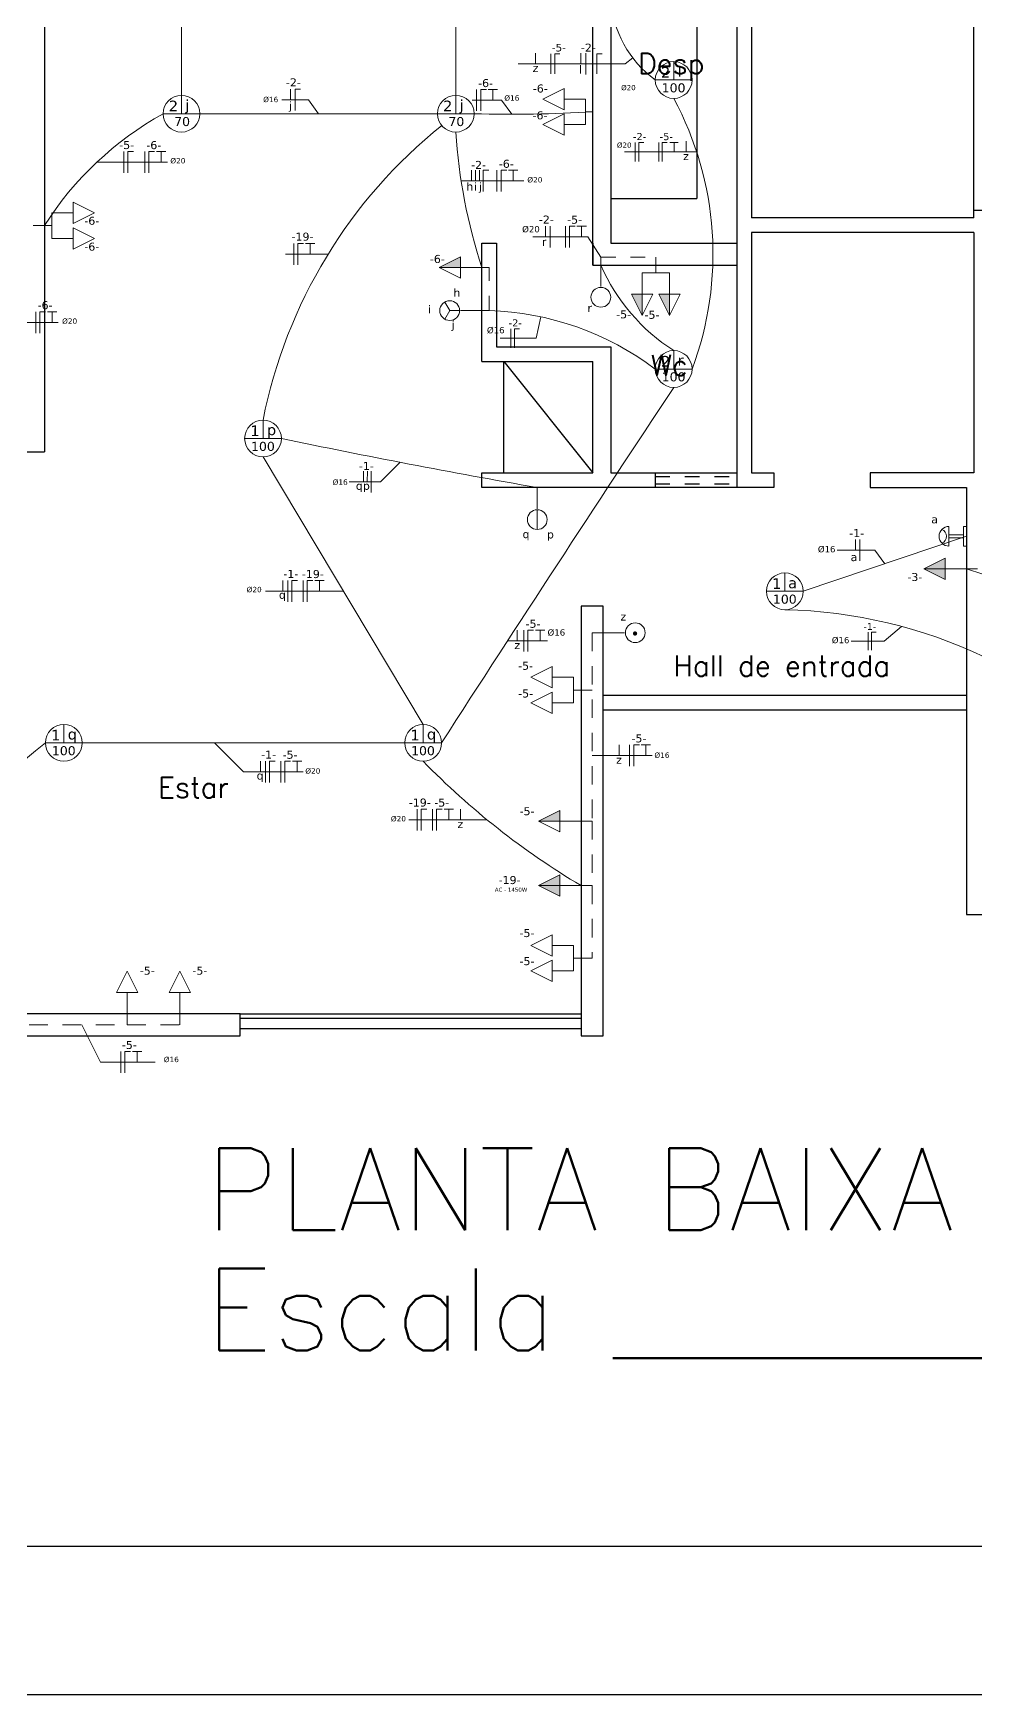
# Model space of a CAD drawing. Header units: millimetres. Extents: x 178 to 457, y 838 to 920.
# Drawn here: x 272.26 to 278.61, y 864.31 to 875.52 of the extents above; entities that cross this region are included whole.
import ezdxf

# ---------------------------------------------------------------- set-up
doc = ezdxf.new("R2010")
doc.units = ezdxf.units.MM
for name, pattern in [('DASHED2', [0.375, 0.25, -0.125]), ('HIDDEN', [0.375, 0.25, -0.125]), ('HIDDEN2', [4.7625, 3.175, -1.5875])]:
    doc.linetypes.add(name, pattern=pattern)
for name, color, linetype in [('Alvenaria', 7, 'Continuous'), ('Esquadrias', 5, 'Continuous'), ('Paredebaix', 4, 'Continuous'), ('Piso', 1, 'Continuous'), ('Projeção', 8, 'HIDDEN'), ('Texto', 2, 'Continuous')]:
    doc.layers.add(name, color=color, linetype=linetype)
for name, color, linetype, lineweight in [('ELE - Eletrodutos', 51, 'Continuous', 5), ('ELE - Iluminação', 1, 'Continuous', 5), ('ELE - Interruptores', 1, 'Continuous', 5), ('ELE - Tomadas', 1, 'Continuous', 5)]:
    doc.layers.add(name, color=color, linetype=linetype, lineweight=lineweight)
doc.styles.add('Potencia', font='verdana.ttf', dxfattribs={"height": 0.075})
doc.styles.add('STYLE4', font='romans.shx')

# ---------------------------------------------------------------- blocks, each defined once
blk = doc.blocks.new('Tomada_200')
at = {"layer": 'ELE - Tomadas'}
h = blk.add_hatch(color=0, dxfattribs=at)
h.paths.add_polyline_path([(0.4, 0), (0.2, 0.1), (0.2, 0)])
h.paths.add_polyline_path([(0.4, 0), (0.2, 0), (0.2, -0.1)])
at = {"layer": 'ELE - Tomadas', "color": 0}
blk.add_line((0, 0), (0.4, 0), dxfattribs=at)
at = {"layer": 'ELE - Tomadas'}
for p, q in [((0.2, 0), (0.2, 0.1)), ((0.2, 0.1), (0.4, 0)), ((0.2, 0), (0.2, -0.1)), ((0.2, -0.1), (0.4, 0))]:
    blk.add_line(p, q, dxfattribs=at)
blk = doc.blocks.new('Tomada_130')
at = {"layer": 'ELE - Tomadas'}
blk.add_hatch(color=0, dxfattribs=at).paths.add_polyline_path([(0.2, 0.1), (0.2, 0), (0.4, 0)])
at = {"layer": 'ELE - Tomadas', "color": 0}
for p, q in [((0, 0), (0.4, 0)), ((0.2, 0), (0.2, -0.1)), ((0.2, -0.1), (0.4, 0))]:
    blk.add_line(p, q, dxfattribs=at)
at = {"layer": 'ELE - Tomadas'}
for p, q in [((0.2, 0), (0.2, 0.1)), ((0.2, 0.1), (0.4, 0))]:
    blk.add_line(p, q, dxfattribs=at)
blk = doc.blocks.new('Tomada_30')
at = {"layer": 'ELE - Tomadas', "color": 0}
for p, q in [((0, 0), (0.2, 0)), ((0.2, 0), (0.2, 0.1)), ((0.2, 0.1), (0.4, 0)), ((0.2, 0), (0.2, -0.1)), ((0.2, -0.1), (0.4, 0))]:
    blk.add_line(p, q, dxfattribs=at)
blk = doc.blocks.new('Inter_1secao')
at = {"layer": 'ELE - Tomadas', "color": 0}
blk.add_line((0, 0), (0.2, 0), dxfattribs=at)
blk.add_circle((0.3, 0), 0.0926, dxfattribs=at)

msp = doc.modelspace()

# ---------------------------------------------------------------- hatches: boundary and pattern name
at = {"layer": 'ELE - Tomadas', "lineweight": 100}
msp.add_hatch(color=1, dxfattribs=at).paths.add_polyline_path([(276.3002862, 871.4722476, 1), (276.3290862, 871.4722476, 1)])

# ---------------------------------------------------------------- linework, layer by layer
at = {"layer": 'Alvenaria'}
for p, q in [((272.3304165, 877.8969801), (272.3304165, 872.6969801)), ((277.0004165, 876.3069801), (277.0004165, 872.5569801)), ((276.0304165, 874.1069801), (276.0304165, 875.8769801)), ((276.1504165, 875.7569801), (276.1504165, 874.1069801)), ((277.1004165, 875.7769801), (277.1004165, 874.2769801)), ((278.6004165, 874.3269801), (278.6004165, 875.7769801)), ((276.0304165, 873.9569801), (276.0304165, 874.3269801)), ((278.6004165, 874.2769801), (277.1004165, 874.2769801)), ((280.1304165, 874.3269801), (278.6004165, 874.3269801)), ((278.6004165, 874.2769801), (278.6004165, 874.3269801)), ((276.1504165, 874.2069801), (276.1504165, 874.1069801)), ((278.6004165, 874.1769801), (277.1004165, 874.1769801)), ((277.1004165, 874.1769801), (277.1004165, 872.5569801)), ((278.6004165, 874.1769801), (278.6004165, 872.5569801)), ((275.2804165, 873.4069801), (275.2804165, 874.1069801)), ((275.2804165, 874.1069801), (275.3804165, 874.1069801)), ((275.3804165, 874.1069801), (275.3804165, 873.4069801)), ((276.0304165, 874.1069801), (276.0304165, 873.9569801)), ((276.1504165, 874.1069801), (277.0004165, 874.1069801)), ((276.0304165, 873.9569801), (277.0004165, 873.9569801)), ((275.2804165, 873.3069801), (275.2804165, 873.4069801)), ((275.3804165, 873.4069801), (276.0304165, 873.4069801)), ((276.0304165, 873.4069801), (276.1504165, 873.4069801)), ((276.1504165, 873.4069801), (276.1504165, 872.5569801)), ((275.2804165, 873.3069801), (276.0304165, 873.3069801)), ((276.0304165, 872.5569801), (276.0304165, 873.3069801)), ((271.1504165, 872.6969801), (272.3304165, 872.6969801)), ((276.0304165, 872.5569801), (276.0304165, 872.6569801)), ((275.2804165, 872.5569801), (276.0304165, 872.5569801)), ((275.2804165, 872.4569801), (275.2804165, 872.5569801)), ((276.1504165, 872.5569801), (276.4504165, 872.5569801)), ((276.4504165, 872.5569801), (277.0004165, 872.5569801)), ((277.1004165, 872.5569801), (277.2504165, 872.5569801)), ((277.2504165, 872.5569801), (277.2504165, 872.4569801)), ((278.6004165, 872.5569801), (277.9004165, 872.5569801)), ((277.9004165, 872.5569801), (277.9004165, 872.4569801)), ((276.0304165, 872.4569801), (275.2804165, 872.4569801)), ((277.0004165, 872.4569801), (276.0304165, 872.4569801)), ((277.2504165, 872.4569801), (277.0004165, 872.4569801)), ((277.9004165, 872.4569801), (278.5504165, 872.4569801)), ((278.5504165, 872.4569801), (278.5504165, 869.7769801)), ((275.9504165, 871.6569801), (275.9504165, 868.7569801)), ((276.1004165, 871.6569801), (275.9504165, 871.6569801)), ((276.1004165, 868.7569801), (276.1004165, 871.6569801)), ((278.5504165, 869.7769801), (278.5504165, 869.5769801)), ((278.5504165, 869.5769801), (278.7004165, 869.5769801)), ((273.6504165, 868.9069801), (271.0504165, 868.9069801)), ((273.6504165, 868.7569801), (273.6504165, 868.9069801)), ((271.0504165, 868.7569801), (273.6504165, 868.7569801)), ((275.9504165, 868.7569801), (276.1004165, 868.7569801)), ((319.0989742, 865.3116825), (263.1989742, 865.3116825))]:
    msp.add_line(p, q, dxfattribs=at)
at = {"layer": 'ELE - Eletrodutos'}
for p, q in [((273.2554165, 876.5601451), (273.2554165, 875.1037005)), ((275.1054165, 876.5601451), (275.1054165, 875.1037005)), ((275.6436214, 875.3881058), (275.6436214, 875.3161083)), ((275.7469669, 875.3837442), (275.7469669, 875.2485121)), ((275.7727615, 875.2484905), (275.7727858, 875.3837442)), ((275.7727858, 875.3837442), (275.8084738, 875.3837378)), ((275.9482971, 875.3161149), (275.9483101, 875.388124)), ((275.983541, 875.3881058), (275.983541, 875.2441288)), ((276.0569712, 875.2484905), (276.0569955, 875.3837442)), ((276.0569955, 875.3837442), (276.0926835, 875.3837378)), ((276.2474686, 875.3161173), (276.2997665, 875.3558759)), ((275.5253224, 875.3161173), (276.2474686, 875.3161173)), ((273.9912892, 875.0737088), (273.9913022, 875.1457179)), ((274.0211932, 875.0017089), (274.021219, 875.1457088)), ((274.021219, 875.1457088), (274.0592148, 875.145702)), ((275.2461702, 875.1423137), (275.2461702, 874.9983367)), ((275.2736328, 874.9983137), (275.2736587, 875.1423137)), ((275.2736587, 875.1423137), (275.3116545, 875.1423068)), ((275.3242794, 875.1423068), (275.3876057, 875.1422955)), ((275.3559865, 875.1423137), (275.3559865, 875.0703161)), ((273.9332655, 875.0737088), (274.1119087, 875.0737088)), ((274.1119087, 875.0737088), (274.1804165, 874.9795737)), ((275.2164503, 875.0703161), (275.4146976, 875.0703161)), ((275.4146976, 875.0703161), (275.4832054, 874.976181)), ((274.9812898, 874.9795737), (273.3795433, 874.9795737)), ((276.3159639, 874.7861346), (276.3159639, 874.6579073)), ((276.3404223, 874.6578868), (276.3404454, 874.7861346)), ((276.3404454, 874.7861346), (276.3742848, 874.7861285)), ((276.47406, 874.7861346), (276.47406, 874.6579073)), ((276.4985185, 874.6578868), (276.4985415, 874.7861346)), ((276.4985415, 874.7861346), (276.5323809, 874.7861285)), ((276.5498223, 874.7861314), (276.6062213, 874.7861213)), ((276.5780609, 874.7861375), (276.5780609, 874.7220158)), ((276.6588651, 874.7939992), (276.6588651, 874.7220016)), ((272.865568, 874.723702), (272.865568, 874.579725)), ((272.8930306, 874.579702), (272.8930565, 874.723702)), ((272.8930565, 874.723702), (272.9310523, 874.7236952)), ((273.0085734, 874.7236996), (273.0085734, 874.5797226)), ((273.036036, 874.5796996), (273.0360618, 874.7236996)), ((273.0360618, 874.7236996), (273.0740576, 874.7236927)), ((273.0866826, 874.7236927), (273.1500089, 874.7236814)), ((273.1183897, 874.7236996), (273.1183897, 874.651702)), ((276.2433172, 874.7220209), (276.7304165, 874.7220107)), ((272.6838812, 874.651702), (273.1616426, 874.651702)), ((275.2126485, 874.5258936), (275.2126614, 874.5979027)), ((275.2395642, 874.5258936), (275.2395772, 874.5979027)), ((275.2653623, 874.5258936), (275.2653753, 874.5979027)), ((275.2906471, 874.4538845), (275.290673, 874.5978845)), ((275.290673, 874.5978845), (275.3286687, 874.5978777)), ((275.383515, 874.5978845), (275.383515, 874.4539076)), ((275.4109776, 874.4538845), (275.4110035, 874.5978845)), ((275.4110035, 874.5978845), (275.4489992, 874.5978777)), ((275.4616242, 874.5978777), (275.5249505, 874.5978663)), ((275.4933313, 874.5978845), (275.4933313, 874.525887)), ((275.1421571, 874.525896), (275.5646546, 874.525896)), ((272.3304165, 874.2242244), (272.2554165, 874.2242244)), ((275.6257183, 874.1484386), (275.9546093, 874.1484386)), ((275.7111876, 874.2204271), (275.7111876, 874.1484271)), ((275.7416873, 874.2204386), (275.7416873, 874.0764616)), ((275.844793, 874.2204362), (275.844793, 874.0764592)), ((275.8722556, 874.0764362), (275.8722815, 874.2204362)), ((275.8722815, 874.2204362), (275.9102772, 874.2204293)), ((275.9229022, 874.2204293), (275.9862285, 874.220418)), ((275.9546093, 874.2204362), (275.9546093, 874.1484386)), ((275.9546093, 874.1484386), (275.9961508, 874.1484386)), ((275.9961508, 874.1484386), (276.0841159, 874.0105591)), ((273.9558546, 874.0308542), (274.2437978, 874.0308542)), ((274.0130483, 874.1028518), (274.0130483, 873.9588748)), ((274.0405109, 873.9588518), (274.0405368, 874.1028518)), ((274.0405368, 874.1028518), (274.0785325, 874.102845)), ((274.0911575, 874.102845), (274.1544838, 874.1028336)), ((274.1228646, 874.1028518), (274.1228646, 874.0308542)), ((275.3304165, 873.9414503), (275.2804165, 873.9414503)), ((272.0199713, 873.5716208), (272.3827068, 873.5716208)), ((272.2728905, 873.6436184), (272.2728905, 873.4996414)), ((272.3003531, 873.4996184), (272.300379, 873.6436184)), ((272.300379, 873.6436184), (272.3383748, 873.6436116)), ((272.3509997, 873.6436116), (272.414326, 873.6436002)), ((272.3827068, 873.6436184), (272.3827068, 873.5716208)), ((272.3827068, 873.5716208), (272.4242484, 873.5716208)), ((275.2804165, 873.6511374), (275.3304165, 873.6511374)), ((275.6481055, 873.4647952), (275.678808, 873.6090723)), ((275.4045558, 873.4648003), (275.6481055, 873.4647952)), ((275.4772025, 873.5289139), (275.4772025, 873.4006867)), ((275.5016609, 873.4006662), (275.501684, 873.5289139)), ((275.501684, 873.5289139), (275.5355234, 873.5289079)), ((274.8849615, 870.8585861), (273.8054165, 872.6637688)), ((274.4820215, 872.4948645), (274.4820344, 872.5668736)), ((274.5089372, 872.4948645), (274.5089502, 872.5668736)), ((274.5347353, 872.566862), (274.5347353, 872.4228851)), ((274.5968599, 872.4948669), (274.7295399, 872.6277614)), ((274.3856112, 872.4948669), (274.5968599, 872.4948669)), ((277.4495433, 871.7569801), (278.5504165, 872.1282732)), ((277.8012171, 872.0339855), (277.8012171, 872.105974)), ((277.8304854, 872.105974), (277.8304854, 871.961997)), ((277.6775511, 872.0339855), (277.9328543, 872.0339855)), ((277.9328543, 872.0339855), (277.9999799, 871.9426266)), ((273.8228105, 871.7580522), (274.1855459, 871.7580522)), ((273.9395077, 871.7580498), (273.9395207, 871.8300588)), ((273.9726239, 871.8300522), (273.9726239, 871.6860752)), ((274.0000865, 871.6860522), (274.0001124, 871.8300522)), ((274.0001124, 871.8300522), (274.0381082, 871.8300454)), ((274.0757296, 871.8300498), (274.0757296, 871.6860728)), ((274.1031922, 871.6860498), (274.1032181, 871.8300498)), ((274.1032181, 871.8300498), (274.1412139, 871.8300429)), ((274.1538388, 871.8300429), (274.2171651, 871.8300315)), ((274.1855459, 871.8300498), (274.1855459, 871.7580522)), ((274.1855459, 871.7580522), (274.347058, 871.7580522)), ((275.4543553, 871.4222714), (275.7242145, 871.4222714)), ((275.5202543, 871.4942575), (275.5202543, 871.4222599)), ((275.5643302, 871.494269), (275.5643302, 871.350292)), ((275.5917928, 871.350269), (275.5918187, 871.494269)), ((275.5918187, 871.494269), (275.6298144, 871.4942622)), ((275.6424394, 871.4942622), (275.7057657, 871.4942508)), ((275.6741465, 871.494269), (275.6741465, 871.4222714)), ((276.0254165, 871.4774051), (276.1004165, 871.4774051)), ((277.771707, 871.4207183), (277.9953542, 871.4207135)), ((277.8869544, 871.4813049), (277.8869544, 871.360125)), ((277.9100686, 871.3601057), (277.9100904, 871.4813049)), ((277.9100904, 871.4813049), (277.94207, 871.4812992)), ((277.9953542, 871.4207135), (278.1111099, 871.5206229)), ((275.9504165, 871.0905048), (276.0254165, 871.0905048)), ((272.5861795, 870.7344594), (274.7608348, 870.7344594)), ((273.6727197, 870.5383392), (273.4771614, 870.7344594)), ((276.0254165, 870.6487424), (276.388152, 870.6487424)), ((276.2067843, 870.72074), (276.2067843, 870.6487424)), ((276.2783357, 870.72074), (276.2783357, 870.576763)), ((276.3057983, 870.57674), (276.3058242, 870.72074)), ((276.3058242, 870.72074), (276.3438199, 870.7207332)), ((276.3564449, 870.7207332), (276.4197712, 870.7207218)), ((276.388152, 870.72074), (276.388152, 870.6487424)), ((276.388152, 870.6487424), (276.4296935, 870.6487424)), ((273.6727197, 870.5383392), (274.0354552, 870.5383392)), ((273.789417, 870.5383368), (273.7894299, 870.6103458)), ((273.8225331, 870.6103392), (273.8225331, 870.4663622)), ((273.8499957, 870.4663392), (273.8500216, 870.6103392)), ((273.8500216, 870.6103392), (273.8880174, 870.6103324)), ((273.9256388, 870.6103368), (273.9256388, 870.4663598)), ((273.9531014, 870.4663368), (273.9531273, 870.6103368)), ((273.9531273, 870.6103368), (273.9911231, 870.6103299)), ((274.0037481, 870.6103299), (274.0670743, 870.6103186)), ((274.0354552, 870.6103368), (274.0354552, 870.5383392)), ((274.0354552, 870.5383392), (274.0769967, 870.5383392)), ((274.788602, 870.215422), (275.0584613, 870.215422)), ((274.8455393, 870.287422), (274.8455393, 870.143445)), ((274.8730019, 870.143422), (274.8730278, 870.287422)), ((274.8730278, 870.287422), (274.9110236, 870.2874152)), ((274.948645, 870.2874196), (274.948645, 870.1434426)), ((274.9761076, 870.1434196), (274.9761335, 870.2874196)), ((274.9761335, 870.2874196), (275.0141292, 870.2874127)), ((275.0267542, 870.2874127), (275.0900805, 870.2874014)), ((275.0584613, 870.2874196), (275.0584613, 870.215422)), ((275.0584613, 870.215422), (275.1000028, 870.215422)), ((275.1000028, 870.215422), (275.3168165, 870.215422)), ((275.1368583, 870.2874196), (275.1368583, 870.215422)), ((272.7084752, 868.5803568), (272.5834091, 868.8319801)), ((272.846378, 868.6523544), (272.846378, 868.5083774)), ((272.8738406, 868.5083544), (272.8738665, 868.6523544)), ((272.8738665, 868.6523544), (272.9118622, 868.6523476)), ((272.9244872, 868.6523476), (272.9878135, 868.6523362)), ((272.9561943, 868.6523544), (272.9561943, 868.5803568)), ((272.7084752, 868.5803568), (273.077072, 868.5803568))]:
    msp.add_line(p, q, dxfattribs=at)
at = {"layer": 'ELE - Eletrodutos', "linetype": 'DASHED2', "ltscale": 0.5}
for p, q in [((276.0841159, 873.9569801), (276.0841159, 874.0105591)), ((276.4552425, 874.0105591), (276.4552425, 873.9569801)), ((278.6254165, 871.9087896), (278.5504165, 871.9087896)), ((276.0254165, 871.4774051), (276.0254165, 870.2069801)), ((276.0254165, 870.2069801), (275.9504165, 870.2069801)), ((276.0254165, 870.2069801), (276.0254165, 869.771761)), ((275.9504165, 869.771761), (276.0254165, 869.771761)), ((276.0254165, 869.771761), (276.0254165, 869.2817621)), ((276.0254165, 869.2817621), (275.9504165, 869.2817621)), ((272.8898121, 868.9069801), (272.8898121, 868.8319801)), ((273.2444219, 868.8319801), (273.2444219, 868.9069801)), ((271.5535964, 868.8319801), (272.8898121, 868.8319801)), ((272.8898121, 868.8319801), (273.2444219, 868.8319801))]:
    msp.add_line(p, q, dxfattribs=at)
at = {"layer": 'ELE - Eletrodutos', "linetype": 'DASHED2', "ltscale": 0.25}
for p, q in [((276.0841159, 874.0105591), (276.4552425, 874.0105591)), ((275.3304165, 873.6511374), (275.3304165, 873.9414503))]:
    msp.add_line(p, q, dxfattribs=at)
at = {"layer": 'ELE - Eletrodutos', "linetype": 'DASHED2', "ltscale": 0.5}
for centre, radius, start, end in [((277.7427382, 863.4936438), 13.9566241, 113.15187163, 126.40182527), ((273.1050946, 855.2555462), 17.5209031, 62.6802581, 71.89315249)]:
    msp.add_arc(centre, radius, start, end, dxfattribs=at)
at = {"layer": 'ELE - Eletrodutos'}
for centre, radius, start, end in [((276.8884903, 875.8034425), 0.7395348, 183.60206572, 233.75898306), ((274.629878, 874.0334357), 2.2105197, 339.43591861, 28.34229101), ((274.2256995, 873.0169602), 2.2471281, 119.14529448, 147.50353075), ((277.1339098, 872.2531498), 3.3930783, 128.74241039, 168.80309649), ((275.4832054, 884.4605687), 9.4843876, 268.46742832, 273.30757336), ((278.9429756, 875.1164604), 3.8464253, 183.89100647, 197.78710777), ((277.286442, 874.485222), 1.3132507, 203.71828334, 237.21937151), ((275.2702801, 871.6893223), 1.9627366, 53.00711535, 88.2442347), ((489.2612963, 732.5226163), 254.9637665, 146.530634039, 147.174363948), ((285.7100143, 929.5623095), 57.9837355, 258.277691788, 260.014219834), ((277.2540673, 868.327035), 3.3065883, 40.5567157, 88.76358119), ((265.2132978, 879.4271035), 11.2393234, 295.17480069, 309.33858652), ((278.6280938, 874.2700564), 5.234942, 224.35447126, 239.23614728)]:
    msp.add_arc(centre, radius, start, end, dxfattribs=at)
at = {"layer": 'ELE - Iluminação'}
for p, q in [((276.5754165, 875.2069801), (276.5754165, 875.3311069)), ((276.4512898, 875.2069801), (276.6995433, 875.2069801)), ((273.2554165, 874.9795737), (273.2554165, 875.1037005)), ((275.1054165, 874.9795737), (275.1054165, 875.1037005)), ((273.1312898, 874.9795737), (273.3795433, 874.9795737)), ((274.9812898, 874.9795737), (275.2295433, 874.9795737)), ((276.5754165, 873.2569801), (276.5754165, 873.3811069)), ((276.4512898, 873.2569801), (276.6995433, 873.2569801)), ((273.8054165, 872.7878955), (273.8054165, 872.9120223)), ((273.6812898, 872.7878955), (273.9295433, 872.7878955)), ((277.3254165, 871.7569801), (277.3254165, 871.8811069)), ((277.2012898, 871.7569801), (277.4495433, 871.7569801)), ((272.4620527, 870.7344594), (272.4620527, 870.8585861)), ((274.8849615, 870.7344594), (274.8849615, 870.8585861)), ((272.337926, 870.7344594), (272.5861795, 870.7344594)), ((274.7608348, 870.7344594), (275.0090882, 870.7344594))]:
    msp.add_line(p, q, dxfattribs=at)
at = {"layer": 'ELE - Iluminação', "color": 1}
for centre in [(276.5754165, 875.2069801), (273.2554165, 874.9795737), (275.1054165, 874.9795737), (276.5754165, 873.2569801), (273.8054165, 872.7878955), (277.3254165, 871.7569801), (272.4620527, 870.7344594), (274.8849615, 870.7344594)]:
    msp.add_circle(centre, 0.1241267, dxfattribs=at)
at = {"layer": 'ELE - Tomadas'}
for p, q in [((275.9804165, 874.9056184), (275.9804165, 875.0783418)), ((275.9804165, 874.9919801), (276.0304165, 874.9919801)), ((272.3804165, 874.2242244), (272.3304165, 874.2242244)), ((272.3804165, 874.3105862), (272.3804165, 874.1378627)), ((276.3623136, 873.9069801), (276.5481714, 873.9069801)), ((276.4552425, 873.9069801), (276.4552425, 873.9569801)), ((278.4324165, 872.0615964), (278.4324165, 872.1949499)), ((278.5304165, 872.1382732), (278.4324165, 872.1382732)), ((278.5304165, 872.1182732), (278.4324165, 872.1182732)), ((278.5304165, 872.1949499), (278.5504165, 872.1949499)), ((278.5304165, 872.1949499), (278.5304165, 872.0615964)), ((278.5504165, 872.0615964), (278.5504165, 872.1949499)), ((278.5304165, 872.0615964), (278.5504165, 872.0615964)), ((275.9004165, 871.0041431), (275.9004165, 871.1768665)), ((275.9004165, 871.0905048), (275.9504165, 871.0905048)), ((275.9004165, 869.1954004), (275.9004165, 869.3681238)), ((275.9004165, 869.2817621), (275.9504165, 869.2817621))]:
    msp.add_line(p, q, dxfattribs=at)
at = {"layer": 'ELE - Tomadas', "color": 1}
for p, q in [((275.0644165, 873.6511374), (275.0310781, 873.7088812)), ((275.0644165, 873.6511374), (275.0310781, 873.5933936)), ((275.1310933, 873.6511374), (275.0644165, 873.6511374)), ((275.6554165, 872.3076569), (275.6554165, 872.1743033))]:
    msp.add_line(p, q, dxfattribs=at)
at = {"layer": 'ELE - Tomadas'}
for centre, radius, start, end in [((278.4324165, 872.1282732), 0.0666768, 90, 270), ((278.3657397, 872.1282732), 0.05, 292.0207954, 67.9792046)]:
    msp.add_arc(centre, radius, start, end, dxfattribs=at)
at = {"layer": 'Esquadrias'}
for p, q in [((273.6504165, 868.9069801), (275.9504165, 868.9069801)), ((273.6504165, 868.8769801), (275.9504165, 868.8769801))]:
    msp.add_line(p, q, dxfattribs=at)
at = {"layer": 'Paredebaix'}
for p, q in [((276.7304165, 876.3069801), (276.7304165, 874.4069801)), ((276.1504165, 874.4069801), (276.7304165, 874.4069801)), ((275.4304165, 872.5569801), (275.4304165, 873.3069801)), ((275.4304165, 873.3069801), (276.0304165, 872.5569801)), ((276.1004165, 871.0569801), (278.5504165, 871.0569801)), ((276.1004165, 870.9569801), (278.5504165, 870.9569801)), ((279.3489742, 864.3116825), (260.6989742, 864.3116825))]:
    msp.add_line(p, q, dxfattribs=at)
at = {"layer": 'Piso'}
for p, q in [((276.1004165, 870.9569801), (278.5504165, 870.9569801)), ((273.6504165, 868.8069801), (275.9504165, 868.8069801))]:
    msp.add_line(p, q, dxfattribs=at)
at = {"layer": 'Projeção', "color": 5, "ltscale": 0.3}
for p, q in [((276.4504165, 872.5569801), (276.4504165, 872.4569801)), ((277.0004165, 872.5569801), (277.0004165, 872.4569801)), ((276.4504165, 872.5319801), (277.0004165, 872.5319801)), ((276.4504165, 872.4819801), (277.0004165, 872.4819801))]:
    msp.add_line(p, q, dxfattribs=at)

# ---------------------------------------------------------------- block references
at = {"layer": 'ELE - Interruptores', "color": 1, "linetype": 'HIDDEN2', "ltscale": 1.4, "xscale": 0.7200000000000001, "yscale": 0.7200000000000001, "zscale": 0.7200000000000001}
for p, rotation in [((276.0841159, 873.9569801), 270), ((275.2804165, 873.6511374), 180), ((275.6554165, 872.4569801), 270)]:
    msp.add_blockref('Inter_1secao', p, dxfattribs=dict(at, rotation=rotation))
at = {"layer": 'ELE - Tomadas', "color": 1, "yscale": 0.7200000000000001, "zscale": 0.7200000000000001}
for name, p, xscale, rotation in [('Tomada_30', (275.9804165, 875.0783418), 0.7200000000000001, 180), ('Tomada_30', (275.9804165, 874.9056184), 0.7200000000000001, 180), ('Tomada_130', (276.3623136, 873.9069801), -0.7200000000000001, 90), ('Tomada_130', (276.5481714, 873.9069801), -0.7200000000000001, 90), ('Tomada_200', (278.5504165, 871.9087896), 0.7200000000000001, 180), ('Tomada_30', (275.9004165, 871.1768665), 0.7200000000000001, 180), ('Tomada_30', (275.9004165, 871.0041431), 0.7200000000000001, 180), ('Tomada_200', (275.9504165, 869.771761), 0.7200000000000001, 180), ('Tomada_30', (275.9004165, 869.3681238), 0.7200000000000001, 180), ('Tomada_30', (272.8898121, 868.9069801), 0.7200000000000001, 90), ('Tomada_30', (273.2444219, 868.9069801), 0.7200000000000001, 90), ('Tomada_30', (275.9004165, 869.1954004), 0.7200000000000001, 180)]:
    msp.add_blockref(name, p, dxfattribs=dict(at, xscale=xscale, rotation=rotation))
for name, p, xscale in [('Tomada_30', (272.3804165, 874.3105862), 0.7200000000000001), ('Tomada_30', (272.3804165, 874.1378627), 0.7200000000000001), ('Tomada_130', (275.2804165, 873.9414503), -0.7200000000000001), ('Tomada_130', (275.9504165, 870.2069801), -0.7200000000000001)]:
    msp.add_blockref(name, p, dxfattribs=dict(at, xscale=xscale))
at = {"layer": 'ELE - Tomadas', "color": 1, "linetype": 'HIDDEN2', "ltscale": 1.4, "xscale": 0.7200000000000001, "yscale": 0.7200000000000001, "zscale": 0.7200000000000001}
msp.add_blockref('Inter_1secao', (276.1004165, 871.4774051), dxfattribs=at)

# ---------------------------------------------------------------- texts
at = {"layer": 'ELE - Eletrodutos', "style": 'Potencia'}
for s, height, p in [('-5-', 0.05072015, (275.7540068, 875.399654)), ('-2-', 0.054, (275.9495056, 875.3982294)), ('-2-', 0.054, (273.9599585, 875.1642512)), ('-6-', 0.054, (275.2560613, 875.1592523)), ('%%C20', 0.03482944, (276.2206801, 875.1382258)), ('%%C16', 0.03601329, (273.8063826, 875.0575545)), ('%%C16', 0.03601329, (275.4328712, 875.0674169)), ('-5-', 0.054, (272.8357101, 874.7412464)), ('-6-', 0.054, (273.0184644, 874.7406382)), ('%%C20', 0.03482944, (276.1924298, 874.750396)), ('-2-', 0.04809291, (276.3005362, 874.8012203)), ('-5-', 0.04809291, (276.4807352, 874.8012203)), ('%%C20', 0.03601329, (273.1800168, 874.6443099)), ('-6-', 0.054, (275.3957325, 874.6148231)), ('-2-', 0.054, (275.2087667, 874.6068946)), ('%%C20', 0.03601329, (275.5880473, 874.5158324)), ('%%C20', 0.04217637, (275.5530505, 874.1796368)), ('-2-', 0.054, (275.6660237, 874.237983)), ('-5-', 0.054, (275.8570105, 874.2373748)), ('-19-', 0.054, (273.9975793, 874.1231001)), ('-6-', 0.054, (272.285108, 873.660557)), ('%%C20', 0.03601329, (272.4500782, 873.562228)), ('-2-', 0.04809291, (275.4617749, 873.5439996)), ('%%C16', 0.04217637, (275.3157433, 873.4979546)), ('-1-', 0.054, (274.4522208, 872.5758655)), ('%%C16', 0.03601329, (274.274802, 872.4759486)), ('-1-', 0.054, (277.7596159, 872.1229126)), ('%%C16', 0.04192385, (277.5478714, 872.0203018)), ('-1-', 0.054, (273.942766, 871.8475966)), ('-19-', 0.054, (274.0674813, 871.8465908)), ('%%C20', 0.03601329, (273.6946597, 871.7509961)), ('-5-', 0.054, (275.5765477, 871.5112076)), ('-1-', 0.04544973, (277.8564577, 871.4968199)), ('%%C16', 0.04217637, (275.7242145, 871.4582702)), ('%%C16', 0.04192385, (277.6420273, 871.4070347)), ('-5-', 0.054, (276.2905532, 870.7376786)), ('-1-', 0.054, (273.7926753, 870.6278836)), ('-5-', 0.054, (273.9378564, 870.6272754)), ('%%C16', 0.03601329, (276.4453138, 870.6334022)), ('%%C20', 0.03601329, (274.0904587, 870.5272119)), ('-19-', 0.054, (274.7886857, 870.3049664)), ('-5-', 0.054, (274.9608625, 870.3043582)), ('%%C20', 0.03601329, (274.6677262, 870.2049116)), ('-5-', 0.054, (272.8534646, 868.669293)), ('%%C16', 0.03601329, (273.1358003, 868.5803568))]:
    msp.add_text(s, height=height, rotation=359.9580266, dxfattribs=at).set_placement(p)
for s, p in [('z', (275.6239351, 875.2606477)), ('l', (275.9371923, 875.2507745)), ('j', (273.9805261, 875.0077613)), ('z', (276.6391789, 874.6665411)), ('h', (275.1763537, 874.4611556)), ('i', (275.2284688, 874.4611556)), ('j', (275.2615011, 874.4611556)), ('r', (275.6861764, 874.0879333)), ('q', (274.4313368, 872.4418716)), ('p', (274.4789868, 872.4418716)), ('a', (277.7689663, 871.9607029)), ('q', (273.9121917, 871.7062808)), ('z', (275.5005681, 871.3667994)), ('z', (276.187098, 870.5932819)), ('q', (273.762101, 870.4865678)), ('z', (275.117172, 870.1599615))]:
    msp.add_text(s, height=0.054, dxfattribs=at).set_placement(p)
at = {"layer": 'ELE - Iluminação', "color": 1, "style": 'Potencia'}
for s, p in [('2', (276.4893157, 875.2234197)), ('2', (273.1693157, 874.9960134)), ('2', (275.0193157, 874.9960134)), ('2', (276.4893157, 873.2734197)), ('1', (273.7193157, 872.8043351)), ('1', (277.2393157, 871.7734197)), ('1', (272.3759519, 870.750899)), ('1', (274.7988607, 870.750899))]:
    msp.add_text(s, height=0.0718497, rotation=359.52795771, dxfattribs=at).set_placement(p)
for s, height, p in [('l', 0.0718497, (276.6012064, 875.2295708)), ('100', 0.06119679, (276.494669, 875.1235617)), ('j', 0.0718497, (273.2812064, 875.0021644)), ('j', 0.0718497, (275.1312064, 875.0021644)), ('70', 0.06119679, (273.2060776, 874.8961553)), ('70', 0.06119679, (275.0560776, 874.8961553)), ('r', 0.0718497, (276.6012064, 873.2795708)), ('100', 0.06119679, (276.494669, 873.1735617)), ('100', 0.06119679, (273.724669, 872.7044771)), ('p', 0.0718497, (273.8312064, 872.8104862)), ('a', 0.0718497, (277.3475043, 871.7775436)), ('100', 0.06119679, (277.244669, 871.6735617)), ('q', 0.0718497, (272.4878426, 870.75705)), ('q', 0.0718497, (274.9107514, 870.75705)), ('100', 0.06119679, (272.3813052, 870.6510409)), ('100', 0.06119679, (274.8042139, 870.6510409))]:
    msp.add_text(s, height=height, dxfattribs=at).set_placement(p)
at = {"layer": 'ELE - Tomadas', "color": 1, "style": 'Potencia'}
for s, height, p in [('-6-', 0.054, (275.6249908, 875.1226877)), ('-6-', 0.054, (275.6233118, 874.9415156)), ('-6-', 0.054, (272.6001678, 874.230289)), ('-6-', 0.054, (272.6001678, 874.0555629)), ('-6-', 0.054, (274.9308568, 873.9725372)), ('-5-', 0.054, (276.1878811, 873.5988821)), ('-5-', 0.054, (276.3790985, 873.5957366)), ('-3-', 0.054, (278.1519175, 871.8267323)), ('-5-', 0.054, (275.5260108, 871.2275387)), ('-5-', 0.054, (275.5267104, 871.0408969)), ('-5-', 0.054, (275.5362807, 870.2465628)), ('AC - 1450W', 0.027, (275.3689027, 869.730356)), ('-19-', 0.054, (275.3947211, 869.7819315)), ('-5-', 0.054, (275.5356811, 869.4242968)), ('-5-', 0.054, (275.5356811, 869.2348947)), ('-5-', 0.054, (272.9741642, 869.170334)), ('-5-', 0.054, (273.3287739, 869.170334))]:
    msp.add_text(s, height=height, rotation=359.9580266, dxfattribs=at).set_placement(p)
for s, p in [('h', (275.0894178, 873.7447955)), ('i', (274.9174882, 873.6329242)), ('r', (275.9939683, 873.6421083)), ('j', (275.0771098, 873.5292291)), ('q', (275.5557154, 872.1157686)), ('p', (275.7201991, 872.1136235))]:
    msp.add_text(s, height=0.054, dxfattribs=at).set_placement(p)
at = {"layer": 'ELE - Tomadas', "style": 'Potencia'}
for s, p in [('a', (278.3127369, 872.2156874)), ('z', (276.216045, 871.5594825))]:
    msp.add_text(s, height=0.054, dxfattribs=at).set_placement(p)
at = {"layer": 'Texto', "style": 'STYLE4'}
for s, height, p in [('Desp', 0.13929047, (276.3351952, 875.2477769)), ('Wc', 0.13929047, (276.420429, 873.2131562)), ('Hall de entrada', 0.139290472, (276.5728538, 871.1854406)), ('Estar', 0.13929047, (273.0973636, 870.3640978)), ('PLANTA BAIXA - PAVTO. TIPO', 0.553320012, (273.4143007, 867.4461879)), ('Escala ____________1/50', 0.553320012, (273.4143007, 866.6350971))]:
    msp.add_text(s, height=height, dxfattribs=at).set_placement(p)

doc.saveas('drawing.dxf')
